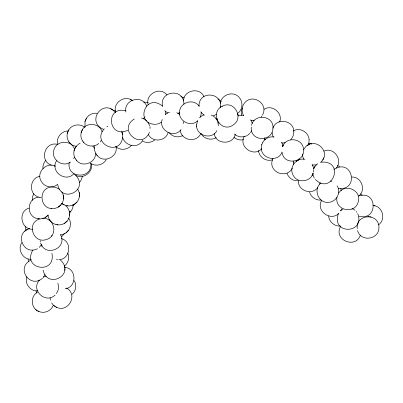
<?xml version="1.0" encoding="UTF-8"?>
<svg xmlns="http://www.w3.org/2000/svg" width="403" height="403" viewBox="0 0 403 403"><rect width="100%" height="100%" fill="white"/><g stroke="black" fill="none" stroke-linecap="round" stroke-linejoin="round"><path stroke-width="0.6" d="M336.968 197.369C334.656 210.437 354.575 214.744 358.096 202.356C362.373 190.503 345.094 182.791 338.671 193.052M197.752 120.688C191.037 127.675 178.126 121.142 179.577 111.661C180.01 102.075 194.196 98.04 199.284 106.538M183.446 100.997C183.36 90.408 199.747 86.569 203.928 96.695M196.629 124.88L197.45 120.87M198.996 105.369C199.51 90.297 222.552 92.413 220.567 107.289M218.3 125.852C218.562 121.192 215.6 116.477 211.137 114.991M90.801 163.442C92.262 179.924 66.037 178.368 69.281 162.374M183.909 104.176C184.136 87.663 159.054 90.599 162.52 106.387M293.782 131.126C294.064 134.264 292.885 137.398 290.734 139.67M293.485 164.53L293.575 162.117M303.504 149.508C305.101 162.545 283.551 166.197 281.999 152.042M309.096 139.554L308.97 142.526L308.018 145.327M82.373 176.277L81.426 179.667L79.356 182.816M67.775 132.033C66.48 135.101 66.928 138.844 68.812 141.604M74.515 149.468C73.22 152.541 73.668 156.283 75.552 159.039M81.608 131.474C80.313 134.547 80.761 138.289 82.65 141.045M85.501 120.301L84.968 121.595L85.033 126.572M94.629 145.896L94.695 150.873L96.206 154.173M95.526 153.417C95.904 163.155 81.864 167.98 76.263 160.001M220.315 103.244C221.222 94.604 233.453 90.443 239.165 97.39C243.341 101.919 242.737 109.762 237.684 113.394M251.301 127.036C249.779 141.272 271.038 142.304 272.841 129.61C275.335 115.515 254.253 112.78 251.497 125.338M165.426 114.437L165.245 111.414M183.325 123.575L183.33 121.736M122.668 137.317C119.782 157.442 90.942 143.327 104.327 128.769M313.368 172.111L313.594 170.247M261.809 144.596C257.713 157.215 276.488 164.066 281.954 152.576M272.357 159.915C268.292 172.328 286.704 179.4 292.366 168.127M122.89 131.811C119.051 143.705 137.121 151.473 142.828 140.007M63.457 197.49C64.072 203.978 57.297 209.777 50.974 208.411M69.583 213.812C70.203 220.3 63.427 226.103 57.105 224.738M73.099 204.331C73.406 207.485 71.865 210.85 69.351 212.759M79.391 194.84C80.011 201.329 73.235 207.127 66.908 205.762M235.317 134.395C232.964 145.266 215.368 144.596 214.174 133.368M341.603 208.799L340.59 211.006M279.642 122.028C283.364 113.082 271.894 103.949 263.965 109.319M60.42 260.011C75.92 274.161 47.725 289.953 43.086 270.181M319.619 184.106L319.937 183.073M320.516 162.56C333.392 150.974 311.726 134.229 303.666 149.709M200.281 117.082L201.052 114.744L201.193 112.19M321.549 200.553C315.579 211.051 331.034 221.887 338.983 213.182M338.329 213.746C330.944 234.964 365.597 233.972 357.748 213.545M162.213 119.444C158.167 130.109 174.282 139.201 181.083 129.459M168.177 132.532C165.799 141.317 152.45 142.783 148.375 134.607M242.45 108.185C241.286 110.412 241.044 113.036 241.609 115.47M244.223 136.37C238.264 146.888 254.051 157.669 261.839 148.616M26.9 276.72C24.16 283.576 30.557 291.676 37.827 290.895M45.02 274.619L43.393 277.178M68.072 131.328C70.51 124.693 79.865 122.885 85.023 127.479M85.799 119.595C87.441 115.152 92.589 112.528 97.178 113.293M81.905 130.774C85.119 121.756 99.622 122.638 102.08 131.786M74.812 148.767L75.421 147.276L77.714 144.798M67.236 133.328L68.681 129.837M84.968 121.595L86.413 118.104M81.074 132.773L82.519 129.282M73.981 150.767L75.421 147.276M49.141 220.869L49.816 219.257M262.776 142.324C264.947 138.39 269.773 136.229 274.176 136.965M273.526 126.648C278.166 117.666 293.666 120.699 293.817 131.307M303.54 149.689C303.227 137.962 285.959 136.224 282.594 146.581M261.678 144.904L262.806 142.244M272.871 128.194L273.561 126.567M272.226 160.218L272.957 158.5M282.684 146.365L283.284 144.954M149.498 132.29C141.115 151.296 116.976 129.247 134.395 119.006M33.827 193.369L32.613 196.563L32.633 200.457M73.673 158.681L74.399 157.094M39.635 218.925C26.069 222.98 33.237 244.243 46.446 239.513C58.662 235.967 54.652 216.864 42.159 218.366M67.366 231.534C70.963 228.184 71.522 222.083 68.651 218.073M53.151 305.484C51.065 311.378 43.192 314.239 37.877 310.92M312.028 175.627L313.081 173.396C310.537 182.176 296.915 183.637 293.011 174.988C288.689 167.29 296.442 157.246 304.975 159.311M322.783 159.951L323.836 157.719M360.408 235.12C355.587 249.351 333.029 239.951 340.595 226.39M56.591 160.726C49.68 171.104 65.498 182.947 73.744 173.844M41.695 244.445L39.212 247.447M64.43 233.428L61.508 236.823M314.975 166.358L313.584 168.862L315.504 165.653L317.68 163.714M251.618 130.809L250.465 132.597M262.353 115.243C269.234 103.979 252.409 92.851 244.495 103.017C241.624 106.483 241.296 111.732 243.578 115.59M200.714 133.801C196.463 143.12 181.194 140.461 180.292 130.335M21.873 242.586C16.997 249.366 22.926 259.769 31.192 259.29M32.92 249.971C21.44 269.345 56.082 275.194 51.927 253.275M261.834 116.024L261.099 117.061M100.276 141.947L101.299 140.506M106.251 159.588C103.259 165.149 95.279 166.958 90.272 163.049M216.869 130.607C211.928 140.597 195.405 135.544 196.624 124.663M336.253 168.061C343.421 160.147 333.719 146.611 323.977 151.095M56.314 293.596C58.672 290.77 59.155 286.558 57.815 283.178M39.439 280.04C30.391 290.019 45.524 304.33 55.135 295.067M222.285 106.201C208.789 112.628 221.106 134.446 233.785 124.572C244.062 117.313 233.685 99.521 222.043 106.362M359.37 195.561C366.171 189.324 361.093 176.484 351.743 177.043M145.035 116.91L143.423 118.678M29.772 228.551C13.883 232.687 23.173 256.147 37.514 248.711M45.871 160.329C43.826 162.515 42.532 165.683 42.995 168.706M317.715 187.682C311.771 195.722 297.349 190.518 298.356 180.307M249.825 133.453L247.986 134.985M131.474 145.171C127.867 150.047 120.054 150.747 115.676 146.531M60.223 234.919C62.762 234.712 65.432 233.735 67.13 231.77M51.398 236.118L52.163 235.342M66.001 232.919L68.656 230.214M199.485 117.827L201.087 116.326L204.014 114.9M72.041 294.301C76.001 291.082 76.998 284.72 74.066 280.508M340.631 210.774L342.993 209.076M320.944 182.997C312.728 189.118 318.471 203.792 328.828 202.311C336.52 201.843 341.447 192.236 337.099 185.793M378.543 224.824C386.17 219.685 382.699 206.225 373.485 205.59M38.194 218.698C41.957 219.559 45.715 217.691 48.3 215.051M58.188 207.192L61.08 204.769M74.122 204.543L77.013 202.115M64.314 223.519L67.21 221.091M47.846 215.434L45.408 217.479M69.497 212.633L70.721 211.605M216.335 114.351L213.454 115.893M42.527 278.236C30.013 289.082 15.631 267.889 30.502 260.368M64.45 266.106C68.364 263.144 69.83 257.477 67.759 253.003M98.821 143.443C94.493 147.433 86.847 146.788 83.356 142.007M333.961 169.376C352.827 157.649 359.436 191.133 338.404 188.433M217.882 123.217L218.794 122.583M165.301 114.528L167.527 112.991L169.582 112.291M24.704 231.246L27.308 229.448M37.429 292.21C29.908 296.301 30.85 308.668 38.96 311.595M154.606 140.083C151.286 142.722 146.501 143.206 142.733 141.257M78.091 144.455L80.142 143.201M161.301 122.26L158.958 123.61L156.853 124.144M177.859 113.51L179.733 112.427M182.927 135.479C178.554 138.028 172.439 136.949 169.351 132.884M309.741 144.103L307 145.609M298.986 159.779L296.245 161.286M127.806 130.255C108.14 139.498 104.624 105.395 126.104 110.815M70.626 162.001C62.672 168.056 50.597 159.18 53.937 149.8C56.375 140.32 71.119 139.609 74.389 148.818M264.62 139.624L265.627 139.1M293.626 130.728C300.134 127.101 308.854 132.38 309.131 139.735M247.553 135.343C243.417 137.866 237.775 137.322 234.249 133.982M113.218 110.901L115.268 110.2M106.79 126.89L107.933 126.396M216.164 119.207L217.177 118.774M216.33 137.645C211.147 140.833 203.863 138.879 201.042 133.464M358.332 196.014C377.923 189.652 378.039 221.388 358.952 216.204M43.111 277.193L46.264 276.282M29.167 208.084C17.576 211.137 20.83 229.922 32.678 229.252M238.022 115.883L240.798 115.228L243.644 115.303M39.877 176.328C29.636 177.824 28.366 193.848 38.214 196.961M50.345 187.168C38.356 189.002 39.786 208.18 51.73 208.558M156.324 124.28C134.189 125.202 145.025 91.914 162.49 106.095M65.145 288.75C77.018 287.51 76.817 268.343 64.893 267.34M143.659 102.286L144.748 102.075L148.294 102.684M321.095 162.167C345.467 160.036 332.394 196.004 315.312 179.446M254.248 120.618L250.857 120.557M243.523 139.665C240.203 140.501 236.531 139.629 233.962 137.363M285.228 142.682L282.982 143L281.294 142.793M272.096 159.931C265.879 161.799 258.802 156.933 258.509 150.43M50.934 187.027L55.433 187.219L59.589 189.334M39.514 197.127C26.099 197.349 25.701 218.003 38.95 218.839M316.511 164.842L312.113 165.104M58.778 259.713C70.369 259.618 72.55 241.296 61.241 238.556M357.547 230.637C360.932 242.535 379.309 239.523 378.951 227.327C378.931 212.356 355.234 213.988 357.275 228.642M297.731 180.74C293.001 181.128 288.447 177.783 287.037 173.32M68.364 130.975C61.659 130.668 55.856 137.715 57.71 144.239M340.515 226.033C334.661 226.647 328.898 221.882 328.662 215.948M321.075 200.059C315.977 200.563 311.035 197.122 309.549 192.256M41.217 245.765L42.28 245.82M56.41 259.688L57.584 259.749M308.658 143.408L311.892 144.032M298.457 159.114L299.565 159.18M54.078 165.714L55.09 165.784M372.851 205.51L375.032 205.787M367.788 216.537L368.952 216.688M369.586 216.764L371.133 216.96M76.54 146.546L72.354 145.156L69.523 142.561M65.891 205.56L67.664 205.903M47.972 214.995C48.219 219.494 51.71 223.524 56.088 224.536M39.489 197.369L41.262 197.712M55.941 224.511L57.861 224.879M180.841 96.448L184.332 97.979M55.765 306.849C67.558 313.922 78.887 294.905 66.52 288.044M132.506 100.7C124.98 94.418 112.603 102.77 115.621 112.094M115.57 112.593C102.851 97.617 85.844 121.983 103.289 129.232M330.5 180.987L332.052 181.36M58.042 144.531C45.05 140.481 38.648 160.777 51.388 165.17M61.563 203.54L64.072 204.558M351.91 208.578L353.36 209.081L355.008 210.285M141.549 118.019L144.919 119.374L146.783 120.895M55.448 166.293C46.496 161.291 35.55 172.832 41.343 181.456C44.33 187.224 52.889 188.73 57.674 184.332C61.15 204.376 90.292 189.848 75.316 174.952M75.774 175.416C83.154 179.416 93.108 172.419 91.395 164.036M64.168 204.971L61.306 203.223M176.721 112.649L179.259 114.155M337.321 165.482L339.618 166.787M113.601 110.422L110.709 108.689M130.129 99.279L132.008 100.407M74.056 174.111L74.933 174.65M51.599 302.885L53.659 305.539L54.904 306.31M35.776 309.615L37.021 310.386M53.659 305.539L56.848 307.519M167.734 113.152L164.746 110.644M217.781 98.931L220.103 100.488L221.207 101.763M215.877 118.754L217.272 119.691M360.564 193.783L362.151 195.279M64.54 204.8C68.031 207.077 70.067 211.182 69.679 215.358M204.326 115.187L202.13 113.45L200.82 111.717M166.887 94.922C160.056 85.965 145.04 94.342 148.113 104.679M96.911 155.13C103.007 163.85 118.27 157.18 116.039 146.752M356.187 211.484L356.811 212.305M92.876 146.047L94.378 148.334M96.131 154.062L97.214 155.533M82.575 140.939L83.658 142.405M68.742 141.493L69.825 142.964M75.482 158.933L76.565 160.399M147.77 121.943L149.73 125.716M237.468 113.908L238.43 115.318M250.716 119.681L252.303 123.293M60.591 234.788C67.88 248.419 44.99 257.608 40.562 242.954M281.662 142.491L282.438 144.012L282.946 146.435M146.707 106.241C142.34 94.121 123.323 99.531 125.847 112.099M77.754 189.123L79.245 192.528L79.482 196.387M61.815 191.773L63.311 195.183L63.548 199.037M312.063 164.379L313.207 166.852L313.635 169.542M314.3 178.217L313.262 175.794L312.935 173.169M121.575 131.68L122.628 134.708M273.34 137.091L272.468 134.985L272.131 132.547M303.766 159.311L302.824 156.757L302.613 154.037M341.225 190.81L340.812 188.624M220.411 106.609L220.688 107.661M28.422 261.774L28.099 259.064M264.303 137.786L264.811 140.002M293.339 161.004L293.611 162.298M41.454 245.009L41.665 246.152M149.961 126.683L150.092 128.507M50.108 297.736L50.38 300.205M36.119 290.634L36.391 293.102M40.169 240.672L40.275 241.835M25.636 230.365L25.374 226.421M73.114 204.664L73.19 205.878M79.245 192.528L79.331 193.954M69.442 211.504L69.528 212.93M63.311 195.183L63.397 196.609M198.986 105.148L199.017 105.999M179.547 112.175L179.617 114.276M196.664 125.938L196.689 126.764M64.651 266.448L64.687 268.01M64.707 268.866L64.742 270.342"/></g></svg>
